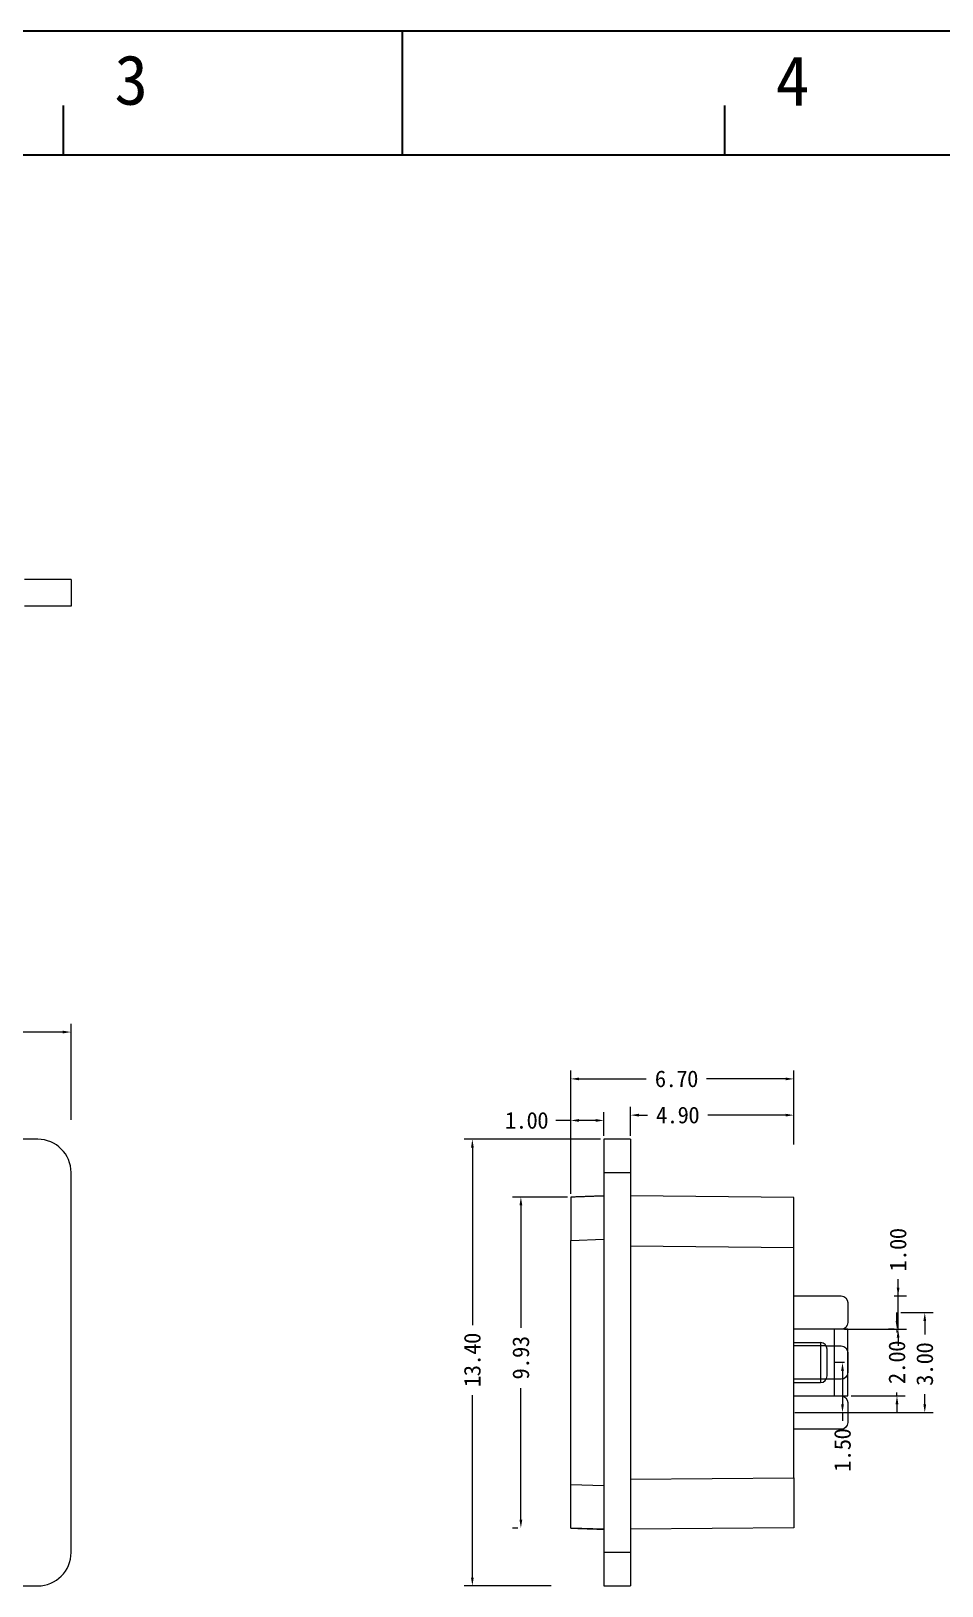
# Model space of a CAD drawing. Header units: millimetres. Extents: x -80 to 68, y -56 to 48.
# Drawn here: x -27.24 to 0.1, y 1.75 to 48.4 of the extents above; entities that cross this region are included whole.
import ezdxf

# ---------------------------------------------------------------- set-up
doc = ezdxf.new("R2010")
doc.units = ezdxf.units.MM
doc.header["$MEASUREMENT"] = 0
doc.linetypes.add('DASHED', pattern=[6, 3, -3])
doc.layers.get('Defpoints').update_dxf_attribs({"lineweight": 5})
doc.layers.add('0001', color=7, linetype='Continuous', lineweight=5)
doc.layers.add('TK', color=7, linetype='Continuous', lineweight=30)
doc.layers.add('TEXT', color=3, linetype='Continuous', lineweight=5, true_color=0x00ff00)
doc.dimstyles.get("Standard").update_dxf_attribs({"dimtxt": 0.18, "dimasz": 0.18, "dimexe": 0.18, "dimexo": 0.0625, "dimgap": 0.09, "dimtad": 0, "dimtih": 1, "dimtoh": 1, "dimdec": 4, "dimzin": 0, "dimdsep": 46, "dimtxsty": 'Standard', "dimcen": 0.09, "dimadec": 0, "dimazin": 0, "dimtfac": 1, "dimtdec": 4, "dimtofl": 0, "dimtmove": 0, "dimatfit": 3, "dimfxl": 1, "dimtolj": 1, "dimtzin": 0, "dimarcsym": 0})

# ---------------------------------------------------------------- blocks, each defined once
blk = doc.blocks.new('*D18')
at = {"color": 7, "linetype": 'Continuous', "lineweight": 5}
for p, q in [((-1.134, 9.946), (-0.16, 9.946)), ((-0.41, 9.696), (-0.41, 9.293)), ((-0.41, 7.196), (-0.41, 7.495)), ((-2.621, 6.946), (-0.16, 6.946))]:
    blk.add_line(p, q, dxfattribs=at)
at = {"color": 7}
for points in [[(-0.369, 9.696), (-0.452, 9.696), (-0.41, 9.946)], [(-0.452, 7.196), (-0.369, 7.196), (-0.41, 6.946)]]:
    blk.add_solid(points, dxfattribs=at)
at = {"layer": 'Defpoints', "color": 0}
for p in [(-1.234, 9.946), (-0.41, 9.946), (-2.721, 6.946)]:
    blk.add_point(p, dxfattribs=at)
at = {"color": 3, "lineweight": -3, "insert": (-0.41, 8.394), "char_height": 0.5, "attachment_point": 5, "rotation": 90}
blk.add_mtext('\\A1;\\pxsm1.200000;\\T0.950000;\\W1.000000;\\FSimSun;3.00', dxfattribs=at)
blk = doc.blocks.new('*D19')
at = {"color": 7, "linetype": 'Continuous', "lineweight": 5}
for p, q in [((-2.821, 8.446), (-3.13, 8.446)), ((-2.88, 8.196), (-2.88, 7.196)), ((-4.309, 6.946), (-2.63, 6.946)), ((-2.88, 6.946), (-2.88, 6.696))]:
    blk.add_line(p, q, dxfattribs=at)
at = {"color": 7}
for points in [[(-2.839, 8.196), (-2.922, 8.196), (-2.88, 8.446)], [(-2.922, 7.196), (-2.839, 7.196), (-2.88, 6.946)]]:
    blk.add_solid(points, dxfattribs=at)
at = {"layer": 'Defpoints', "color": 0}
for p in [(-2.721, 8.446), (-4.409, 6.946), (-2.88, 6.946)]:
    blk.add_point(p, dxfattribs=at)
at = {"color": 3, "lineweight": -3, "insert": (-2.88, 5.816), "char_height": 0.5, "attachment_point": 5, "rotation": 90}
blk.add_mtext('\\A1;\\pxsm1.200000;\\T0.950000;\\W1.000000;\\FSimSun;1.50', dxfattribs=at)
blk = doc.blocks.new('*D20')
at = {"color": 7, "linetype": 'Continuous', "lineweight": 5}
for p, q in [((-1.211, 10.446), (-1.211, 10.946)), ((-1.211, 10.696), (-1.211, 10.946)), ((-1.334, 10.446), (-0.961, 10.446)), ((-1.211, 9.446), (-1.211, 10.446)), ((-2.821, 9.446), (-0.961, 9.446)), ((-1.211, 9.196), (-1.211, 8.946))]:
    blk.add_line(p, q, dxfattribs=at)
at = {"color": 7}
for points in [[(-1.253, 10.696), (-1.169, 10.696), (-1.211, 10.446)], [(-1.169, 9.196), (-1.253, 9.196), (-1.211, 9.446)]]:
    blk.add_solid(points, dxfattribs=at)
at = {"layer": 'Defpoints', "color": 0}
for p in [(-1.434, 10.446), (-1.211, 10.446), (-2.921, 9.446)]:
    blk.add_point(p, dxfattribs=at)
at = {"color": 3, "lineweight": -3, "insert": (-1.211, 11.825), "char_height": 0.5, "attachment_point": 5, "rotation": 90}
blk.add_mtext('\\A1;\\pxsm1.200000;\\T0.950000;\\W1.000000;\\FSimSun;1.00', dxfattribs=at)
blk = doc.blocks.new('*D21')
at = {"color": 7, "linetype": 'Continuous', "lineweight": 5}
for p, q in [((-1.245, 9.696), (-1.245, 9.946)), ((-1.334, 9.446), (-1.495, 9.446)), ((-1.245, 9.446), (-1.245, 9.347)), ((-1.245, 7.447), (-1.245, 7.544)), ((-2.621, 7.447), (-0.995, 7.447)), ((-1.245, 7.197), (-1.245, 6.947))]:
    blk.add_line(p, q, dxfattribs=at)
at = {"color": 7}
for points in [[(-1.287, 9.696), (-1.204, 9.696), (-1.245, 9.446)], [(-1.204, 7.197), (-1.287, 7.197), (-1.245, 7.447)]]:
    blk.add_solid(points, dxfattribs=at)
at = {"layer": 'Defpoints', "color": 0}
for p in [(-1.245, 9.446), (-1.234, 9.446), (-2.721, 7.447)]:
    blk.add_point(p, dxfattribs=at)
at = {"color": 3, "lineweight": -3, "insert": (-1.245, 8.446), "char_height": 0.5, "attachment_point": 5, "rotation": 90}
blk.add_mtext('\\A1;\\pxsm1.200000;\\T0.950000;\\W1.000000;\\FSimSun;2.00', dxfattribs=at)
blk = doc.blocks.new('*D23')
at = {"color": 7, "linetype": 'Continuous', "lineweight": 5}
for p, q in [((-57.041, 14.246), (-57.041, 18.614)), ((-56.791, 18.364), (-43.618, 18.364)), ((-26.291, 18.364), (-41.48, 18.364)), ((-26.041, 15.734), (-26.041, 18.614))]:
    blk.add_line(p, q, dxfattribs=at)
at = {"color": 7}
for points in [[(-56.791, 18.405), (-56.791, 18.322), (-57.041, 18.364)], [(-26.291, 18.322), (-26.291, 18.405), (-26.041, 18.364)]]:
    blk.add_solid(points, dxfattribs=at)
at = {"layer": 'Defpoints', "color": 0}
for p in [(-26.041, 18.364), (-26.041, 15.634), (-57.041, 14.146)]:
    blk.add_point(p, dxfattribs=at)
at = {"color": 3, "lineweight": -3, "insert": (-42.549, 18.364), "char_height": 0.5, "attachment_point": 5}
blk.add_mtext('\\A1;\\pxsm1.200000;\\T0.950000;\\W1.000000;\\FSimSun;31.00', dxfattribs=at)
blk = doc.blocks.new('*D33')
at = {"color": 7, "linetype": 'Continuous', "lineweight": 5}
for p, q in [((-11.041, 13.51), (-11.041, 17.208)), ((-10.791, 16.958), (-8.772, 16.958)), ((-4.591, 16.958), (-6.966, 16.958)), ((-4.341, 14.99), (-4.341, 17.208))]:
    blk.add_line(p, q, dxfattribs=at)
at = {"color": 7}
for points in [[(-10.791, 16.999), (-10.791, 16.916), (-11.041, 16.958)], [(-4.591, 16.916), (-4.591, 16.999), (-4.341, 16.958)]]:
    blk.add_solid(points, dxfattribs=at)
at = {"layer": 'Defpoints', "color": 0}
for p in [(-4.341, 16.958), (-4.341, 14.89), (-11.041, 13.41)]:
    blk.add_point(p, dxfattribs=at)
at = {"color": 3, "lineweight": -3, "insert": (-7.869, 16.958), "char_height": 0.5, "attachment_point": 5}
blk.add_mtext('\\A1;\\pxsm1.200000;\\T0.950000;\\W1.000000;\\FSimSun;6.70', dxfattribs=at)
blk = doc.blocks.new('*D34')
at = {"color": 7, "linetype": 'Continuous', "lineweight": 5}
for p, q in [((-9.241, 15.246), (-9.241, 16.121)), ((-8.991, 15.871), (-8.739, 15.871)), ((-4.591, 15.871), (-6.924, 15.871)), ((-4.341, 14.99), (-4.341, 16.121))]:
    blk.add_line(p, q, dxfattribs=at)
at = {"color": 7}
for points in [[(-8.991, 15.913), (-8.991, 15.829), (-9.241, 15.871)], [(-4.591, 15.829), (-4.591, 15.913), (-4.341, 15.871)]]:
    blk.add_solid(points, dxfattribs=at)
at = {"layer": 'Defpoints', "color": 0}
for p in [(-4.341, 15.871), (-9.241, 15.146), (-4.341, 14.89)]:
    blk.add_point(p, dxfattribs=at)
at = {"color": 3, "lineweight": -3, "insert": (-7.832, 15.871), "char_height": 0.5, "attachment_point": 5}
blk.add_mtext('\\A1;\\pxsm1.200000;\\T0.950000;\\W1.000000;\\FSimSun;4.90', dxfattribs=at)
blk = doc.blocks.new('*D35')
at = {"color": 7, "linetype": 'Continuous', "lineweight": 5}
for p, q in [((-11.041, 14.998), (-11.041, 15.961)), ((-10.041, 15.246), (-10.041, 15.961)), ((-11.041, 15.711), (-11.487, 15.711)), ((-10.291, 15.711), (-10.791, 15.711))]:
    blk.add_line(p, q, dxfattribs=at)
at = {"color": 7}
for points in [[(-10.791, 15.753), (-10.791, 15.67), (-11.041, 15.711)], [(-10.291, 15.67), (-10.291, 15.753), (-10.041, 15.711)]]:
    blk.add_solid(points, dxfattribs=at)
at = {"layer": 'Defpoints', "color": 0}
for p in [(-11.041, 15.711), (-10.041, 15.146), (-11.041, 14.898)]:
    blk.add_point(p, dxfattribs=at)
at = {"color": 3, "lineweight": -3, "insert": (-12.367, 15.711), "char_height": 0.5, "attachment_point": 5}
blk.add_mtext('\\A1;\\pxsm1.200000;\\T0.950000;\\W1.000000;\\FSimSun;1.00', dxfattribs=at)
blk = doc.blocks.new('*D36')
at = {"color": 7, "linetype": 'Continuous', "lineweight": 5}
for p, q in [((-11.141, 13.41), (-12.786, 13.41)), ((-12.536, 13.16), (-12.536, 9.485)), ((-12.536, 3.731), (-12.536, 7.683)), ((-12.629, 3.481), (-12.786, 3.481))]:
    blk.add_line(p, q, dxfattribs=at)
at = {"color": 7}
for points in [[(-12.494, 13.16), (-12.578, 13.16), (-12.536, 13.41)], [(-12.578, 3.731), (-12.494, 3.731), (-12.536, 3.481)]]:
    blk.add_solid(points, dxfattribs=at)
at = {"layer": 'Defpoints', "color": 0}
for p in [(-11.041, 13.41), (-12.536, 3.481), (-12.529, 3.481)]:
    blk.add_point(p, dxfattribs=at)
at = {"color": 3, "lineweight": -3, "insert": (-12.536, 8.584), "char_height": 0.5, "attachment_point": 5, "rotation": 90}
blk.add_mtext('\\A1;\\pxsm1.200000;\\T0.950000;\\W1.000000;\\FSimSun;9.93', dxfattribs=at)
blk = doc.blocks.new('*D37')
at = {"color": 7, "linetype": 'Continuous', "lineweight": 5}
for p, q in [((-10.141, 15.146), (-14.243, 15.146)), ((-13.993, 14.896), (-13.993, 9.569)), ((-13.993, 1.996), (-13.993, 7.47)), ((-11.629, 1.746), (-14.243, 1.746))]:
    blk.add_line(p, q, dxfattribs=at)
at = {"color": 7}
for points in [[(-13.951, 14.896), (-14.034, 14.896), (-13.993, 15.146)], [(-14.034, 1.996), (-13.951, 1.996), (-13.993, 1.746)]]:
    blk.add_solid(points, dxfattribs=at)
at = {"layer": 'Defpoints', "color": 0}
for p in [(-10.041, 15.146), (-13.993, 1.746), (-11.529, 1.746)]:
    blk.add_point(p, dxfattribs=at)
at = {"color": 3, "lineweight": -3, "insert": (-13.993, 8.52), "char_height": 0.5, "attachment_point": 5, "rotation": 90}
blk.add_mtext('\\A1;\\pxsm1.200000;\\T0.950000;\\W1.000000;\\FSimSun;13.40', dxfattribs=at)

msp = doc.modelspace()

# ---------------------------------------------------------------- linework, layer by layer
at = {"color": 4, "linetype": 'Continuous', "lineweight": 5, "true_color": 0x00ffff}
for p, q in [((-4.3411, 10.4455), (-2.9211, 10.4455)), ((-2.7211, 10.2455), (-2.7211, 9.6455)), ((-2.7211, 9.4471), (-4.3411, 9.4471)), ((-2.9211, 9.4455), (-4.3411, 9.4455)), ((-3.1311, 9.4471), (-3.1311, 7.4471)), ((-2.7211, 7.4471), (-2.7211, 9.4471)), ((-3.3679, 8.9455), (-2.9211, 8.9455)), ((-2.7211, 8.7455), (-2.7211, 8.1455)), ((-2.9211, 7.9455), (-3.3679, 7.9455)), ((-4.3411, 7.4471), (-2.7211, 7.4471)), ((-4.3411, 7.4455), (-2.9211, 7.4455)), ((-2.7211, 7.2455), (-2.7211, 6.6455)), ((-2.9211, 6.4455), (-4.3411, 6.4455))]:
    msp.add_line(p, q, dxfattribs=at)
at = {"color": 4, "linetype": 'DASHED', "lineweight": 5, "true_color": 0x00ffff}
for p, q in [((-3.3679, 8.9455), (-4.3411, 8.9455)), ((-3.3679, 7.9455), (-4.3411, 7.9455))]:
    msp.add_line(p, q, dxfattribs=at)
at = {"color": 4, "linetype": 'Continuous', "lineweight": 5, "true_color": 0x00ffff, "extrusion": (0, 0, -1)}
for centre, start, end in [((2.9211, 10.2455), 90, 180), ((2.9211, 9.6455), 180, 270), ((2.9211, 8.7455), 90, 180), ((2.9211, 8.1455), 180, 270), ((2.9211, 7.2455), 90, 180), ((2.9211, 6.6455), 180, 270)]:
    msp.add_arc(centre, 0.2, start, end, dxfattribs=at)
at = {"layer": '0001', "color": 171, "linetype": 'Continuous', "lineweight": 5, "true_color": 0x8c8ceb}
for p, q in [((-26.0411, 31.9462), (-27.4411, 31.9462)), ((-26.0411, 31.9462), (-26.0411, 31.1462)), ((-26.0411, 31.1462), (-27.4411, 31.1462)), ((-27.0411, 15.1462), (-56.0411, 15.1462)), ((-9.2411, 15.1462), (-10.0411, 15.1462)), ((-10.0411, 15.1462), (-10.0411, 14.1462)), ((-9.2411, 15.1462), (-9.2411, 14.1462)), ((-26.0411, 2.7462), (-26.0411, 14.1462)), ((-10.0411, 14.1462), (-9.2411, 14.1462)), ((-10.0411, 14.1462), (-10.0411, 2.7462)), ((-9.2411, 14.1462), (-9.2411, 2.7462)), ((-10.0411, 13.4455), (-11.0411, 13.4106)), ((-11.0411, 13.4102), (-11.0411, 12.1114)), ((-4.3411, 13.4028), (-9.2411, 13.4455)), ((-4.3411, 11.9028), (-4.3411, 13.4028)), ((-11.0411, 12.1114), (-10.0411, 12.1463)), ((-11.0411, 4.7797), (-11.0411, 12.1114)), ((-9.2411, 11.9456), (-4.3411, 11.9028)), ((-4.3411, 4.9882), (-4.3411, 11.9028)), ((-4.3411, 9.0455), (-3.5411, 9.0455)), ((-3.5411, 9.0455), (-3.5411, 7.8455)), ((-3.3411, 8.0455), (-3.3411, 8.8455)), ((-4.3411, 7.8455), (-3.5411, 7.8455)), ((-10.0411, 4.7447), (-11.0411, 4.7797)), ((-11.0411, 3.4809), (-11.0411, 4.7797)), ((-9.2411, 4.9455), (-4.3411, 4.9882)), ((-4.3411, 4.9882), (-4.3411, 3.4883)), ((-10.0411, 3.4455), (-11.0411, 3.4805)), ((-4.3411, 3.4883), (-9.2411, 3.4455)), ((-9.2411, 2.7462), (-10.0411, 2.7462)), ((-10.0411, 2.7462), (-10.0411, 1.7462)), ((-9.2411, 2.7462), (-9.2411, 1.7462)), ((-56.0411, 1.7462), (-27.0411, 1.7462)), ((-10.0411, 1.7462), (-9.2411, 1.7462))]:
    msp.add_line(p, q, dxfattribs=at)
for centre, radius, start, end in [((-27.0411, 14.1462), 1, 0, 90), ((-3.5411, 8.8455), 0.2, 0, 90), ((-3.5411, 8.0455), 0.2, 270, 0), ((-27.0411, 2.7462), 1, 270, 0)]:
    msp.add_arc(centre, radius, start, end, dxfattribs=at)
for points, weights in [([(-10.0411, 13.4455), (-10.5412, 13.4281), (-11.0411, 13.4102)], [1, 0.999909889722, 1]), ([(-11.0411, 3.4809), (-10.5412, 3.463), (-10.0411, 3.4455)], [1, 0.999909889724, 1])]:
    msp.add_rational_spline(points, weights, degree=2, dxfattribs=at)
at = {"layer": 'TK', "color": 2, "linetype": 'Continuous', "lineweight": 30, "true_color": 0xffff00}
for p, q in [((67.8027, 48.3959), (-79.6311, 48.3959)), ((65.3207, 44.6728), (-77.1491, 44.6728))]:
    msp.add_line(p, q, dxfattribs=at)
at = {"layer": 'TK', "color": 7, "linetype": 'Continuous', "lineweight": 30}
for p, q in [((-16.0906, 44.6728), (-16.0906, 48.3959)), ((-26.267, 44.6728), (-26.267, 46.162)), ((-6.4106, 44.6728), (-6.4106, 46.162))]:
    msp.add_line(p, q, dxfattribs=at)

# ---------------------------------------------------------------- texts
at = {"layer": 'TEXT', "color": 3, "linetype": 'Continuous', "lineweight": -3, "true_color": 0x00ff00, "char_height": 1.489231, "attachment_point": 7, "line_spacing_factor": 1.2}
for s, insert in [('\\T1.000000;\\W1.000000;\\FSimSun|b0|i0;3', (-24.7402, 46.162)), ('\\T1.000000;\\W1.000000;\\FSimSun|b0|i0;4', (-4.8848, 46.162))]:
    msp.add_mtext(s, dxfattribs=dict(at, insert=insert))

# ---------------------------------------------------------------- dimensions: what is measured, and where the dimension line sits
at = {"color": 7, "linetype": 'Continuous', "lineweight": -3}
for base, p1, p2, picture, middle in [((-26.0411, 18.3638), (-57.0411, 14.1462), (-26.0411, 15.6337), '*D23', (-42.5491, 18.3638)), ((-4.3411, 16.9578), (-11.0411, 13.4102), (-4.3411, 14.8903), '*D33', (-7.869, 16.9578)), ((-4.3411, 15.8711), (-9.2411, 15.1462), (-4.3411, 14.8903), '*D34', (-7.8318, 15.8711))]:
    dim = msp.add_linear_dim(base=base, p1=p1, p2=p2, text='\\pxsm1.200000;\\T0.950000;\\W1.000000;\\FSimSun;<>', dimstyle='Standard', override={"dimscale": 1, "dimtxt": 0.5, "dimasz": 0.25, "dimexe": 0.25, "dimexo": 0.1, "dimgap": 0.25, "dimtad": 0, "dimtih": 0, "dimtoh": 0, "dimdec": 2, "dimlfac": 1, "dimrnd": 0, "dimzin": 0, "dimdsep": 0, "dimlunit": 2, "dimpost": '<>', "dimsah": 0, "dimtsz": 0, "dimcen": 0.1, "dimdle": 0, "dimse1": 0, "dimse2": 0, "dimsd1": 0, "dimsd2": 0, "dimclrd": 7, "dimclre": 7, "dimclrt": 3, "dimaunit": 0, "dimadec": 2, "dimazin": 0, "dimtol": 0, "dimlim": 0, "dimtp": 0, "dimtm": 0, "dimtfac": 1, "dimtdec": 2, "dimtix": 0, "dimtofl": 1, "dimtmove": 0, "dimfrac": 2, "dimtzin": 0, "dimlwd": 5, "dimlwe": 5}, dxfattribs=at)
    dim.commit()
    dim.dimension.update_dxf_attribs({"geometry": picture, "text_midpoint": middle, "dimtype": 160})
for base, p1, p2, angle, picture, middle in [((-11.0411, 15.7114), (-10.0411, 15.1462), (-11.0411, 14.8977), 180, '*D35', (-12.3665, 15.7114)), ((-13.9926, 1.7462), (-10.0411, 15.1462), (-11.5286, 1.7462), 270, '*D37', (-13.9926, 8.5196)), ((-12.5361, 3.4809), (-11.0411, 13.4102), (-12.5286, 3.4809), 270, '*D36', (-12.5361, 8.5838)), ((-1.211, 10.4455), (-2.9211, 9.4455), (-1.4336, 10.4455), 90, '*D20', (-1.211, 11.825)), ((-0.4103, 9.9455), (-2.7211, 6.9455), (-1.2336, 9.9455), 90, '*D18', (-0.4103, 8.3941)), ((-1.2452, 9.4455), (-2.7211, 7.4471), (-1.2336, 9.4455), 90, '*D21', (-1.2452, 8.4455)), ((-2.8804, 6.9455), (-2.7211, 8.4455), (-4.4086, 6.9455), 270, '*D19', (-2.8804, 5.8161))]:
    dim = msp.add_linear_dim(base=base, p1=p1, p2=p2, angle=angle, text='\\pxsm1.200000;\\T0.950000;\\W1.000000;\\FSimSun;<>', dimstyle='Standard', override={"dimscale": 1, "dimtxt": 0.5, "dimasz": 0.25, "dimexe": 0.25, "dimexo": 0.1, "dimgap": 0.25, "dimtad": 0, "dimtih": 0, "dimtoh": 0, "dimdec": 2, "dimlfac": 1, "dimrnd": 0, "dimzin": 0, "dimdsep": 0, "dimlunit": 2, "dimpost": '<>', "dimsah": 0, "dimtsz": 0, "dimcen": 0.1, "dimdle": 0, "dimse1": 0, "dimse2": 0, "dimsd1": 0, "dimsd2": 0, "dimclrd": 7, "dimclre": 7, "dimclrt": 3, "dimaunit": 0, "dimadec": 2, "dimazin": 0, "dimtol": 0, "dimlim": 0, "dimtp": 0, "dimtm": 0, "dimtfac": 1, "dimtdec": 2, "dimtix": 0, "dimtofl": 1, "dimtmove": 0, "dimfrac": 2, "dimtzin": 0, "dimlwd": 5, "dimlwe": 5}, dxfattribs=at)
    dim.commit()
    dim.dimension.update_dxf_attribs({"geometry": picture, "text_midpoint": middle, "dimtype": 160})

doc.saveas('drawing.dxf')
